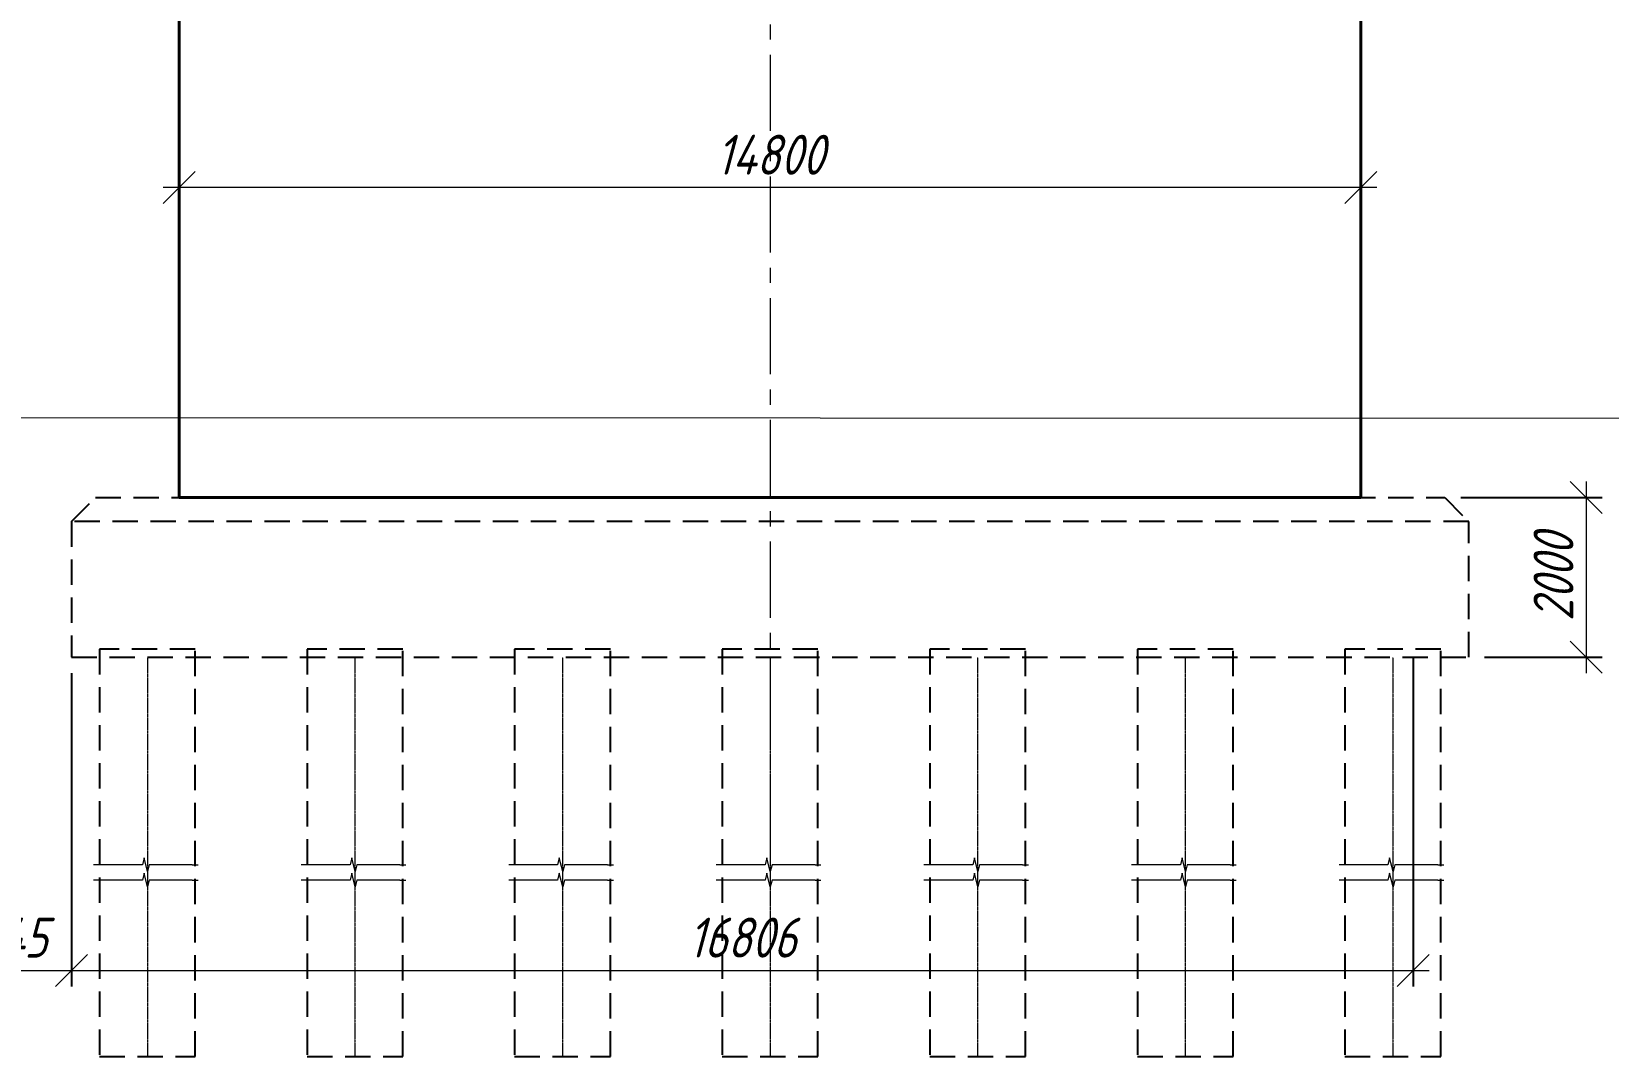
# Model space of a CAD drawing. Header units: millimetres. Extents: x 1864 to 10174863, y -4887456 to 5366151.
# Drawn here: x 8836228 to 8855980, y -6721 to 6112 of the extents above; entities that cross this region are included whole.
import ezdxf

# ---------------------------------------------------------------- set-up
doc = ezdxf.new("R2010")
doc.units = ezdxf.units.MM
for name, pattern in [('CENTER', [50.8, 31.75, -6.35, 6.35, -6.35]), ('невидимая', [9.525, 6.35, -3.175]), ('осевая', [2, 1.25, -0.25, 0.25, -0.25])]:
    doc.linetypes.add(name, pattern=pattern)
for name, color, linetype, lineweight in [('1-Бетон', 106, 'Continuous', 35), ('S-GRID', 1, 'CENTER', 20), ('S-OPOR', 2, 'Continuous', 40), ('ИС_Ось', 3, 'осевая', 18), ('ИС_Размер', 3, 'Continuous', 18), ('ИС_Тонкая', 3, 'Continuous', 18)]:
    doc.layers.add(name, color=color, linetype=linetype, lineweight=lineweight)
doc.layers.add('ИС_Невидимая', color=4, linetype='невидимая')
doc.styles.add('0', font='isocpeur.ttf', dxfattribs={"width": 0.8, "oblique": 15})
doc.linetypes.add('Земля', pattern='A,4.5,[130,ltypeshp.shx,S=3,R=-45,X=0,Y=-2.121],2.4,[130,ltypeshp.shx,S=3,R=-45,X=0,Y=-2.121],2.4,[130,ltypeshp.shx,S=3,R=-45,X=0,Y=-2.121],4.5', length=13.8)
doc.dimstyles.new('М200', dxfattribs={"dimscale": 200, "dimtxt": 2.5, "dimasz": 2, "dimexe": 1, "dimexo": 1, "dimgap": 0.8, "dimtad": 1, "dimdec": 0, "dimzin": 0, "dimdsep": 46, "dimtxsty": '0', "dimblk": 'OBLIQUE', "dimcen": 0.09, "dimdle": 1, "dimclrd": 256, "dimclre": 256, "dimclrt": 256, "dimadec": 4, "dimazin": 0, "dimtfac": 1, "dimtdec": 0, "dimtmove": 1, "dimatfit": 2, "dimfxl": 1, "dimtolj": 1, "dimtzin": 0, "dimlwd": -1, "dimarcsym": 0})

# ---------------------------------------------------------------- blocks, each defined once
blk = doc.blocks.new('_OBLIQUE')
at = {"color": 0, "linetype": 'ByBlock', "lineweight": -2}
blk.add_line((0.5, 0.5), (-0.5, -0.5), dxfattribs=at)
blk = doc.blocks.new('*D851')
at = {"layer": 'Defpoints', "color": 0, "linetype": 'Continuous', "transparency": 16777216}
for p in [(8838079, 4607), (8852879, 4350), (8838079, 4160)]:
    blk.add_point(p, dxfattribs=at)
at = {"layer": 'ИС_Размер', "lineweight": -2, "transparency": 16777216}
for p, q in [((8838079, 4407), (8838079, 3960)), ((8852879, 4150), (8852879, 3960))]:
    blk.add_line(p, q, dxfattribs=at)
at = {"layer": 'ИС_Размер', "transparency": 16777216}
blk.add_line((8853079, 4160), (8837879, 4160), dxfattribs=at)
at = {"layer": 'ИС_Размер', "linetype": 'Continuous', "transparency": 16777216, "xscale": 400, "yscale": 400, "zscale": 400, "rotation": 180}
blk.add_blockref('_OBLIQUE', (8838079, 4160), dxfattribs=at)
at = {"layer": 'ИС_Размер', "linetype": 'Continuous', "transparency": 16777216, "xscale": 400, "yscale": 400, "zscale": 400}
blk.add_blockref('_OBLIQUE', (8852879, 4160), dxfattribs=at)
at = {"layer": 'ИС_Размер', "linetype": 'Continuous', "transparency": 16777216, "insert": (8845479, 4570), "char_height": 500, "attachment_point": 5, "style": '0'}
blk.add_mtext('\\A1;14800', dxfattribs=at)
blk = doc.blocks.new('*D994')
at = {"layer": 'Defpoints', "color": 0, "linetype": 'Continuous', "transparency": 16777216}
for p in [(8853929, 278, 5778), (8854229, -1720, 5778), (8855701, -1720)]:
    blk.add_point(p, dxfattribs=at)
at = {"layer": 'ИС_Размер', "transparency": 16777216}
blk.add_line((8855701, 478), (8855701, -1920), dxfattribs=at)
at = {"layer": 'ИС_Размер', "lineweight": -2, "transparency": 16777216}
for p, q in [((8854129, 278), (8855901, 278)), ((8854429, -1720), (8855901, -1720))]:
    blk.add_line(p, q, dxfattribs=at)
at = {"layer": 'ИС_Размер', "linetype": 'Continuous', "transparency": 16777216, "xscale": 400, "yscale": 400, "zscale": 400}
for p, rotation in [((8855701, 278), 90), ((8855701, -1720), 270)]:
    blk.add_blockref('_OBLIQUE', p, dxfattribs=dict(at, rotation=rotation))
at = {"layer": 'ИС_Размер', "linetype": 'Continuous', "transparency": 16777216, "insert": (8855291, -721), "char_height": 500, "attachment_point": 5, "rotation": 90, "style": '0'}
blk.add_mtext('\\A1;2000', dxfattribs=at)
blk = doc.blocks.new('*D992')
at = {"layer": 'Defpoints', "color": 0, "linetype": 'Continuous', "transparency": 16777216}
for p in [(8835784, -1721), (8836730, -1721), (8836730, -5643)]:
    blk.add_point(p, dxfattribs=at)
at = {"layer": 'ИС_Размер', "lineweight": -2, "transparency": 16777216}
for p, q in [((8835784, -1921), (8835784, -5843)), ((8836730, -1921), (8836730, -5843))]:
    blk.add_line(p, q, dxfattribs=at)
at = {"layer": 'ИС_Размер', "transparency": 16777216}
blk.add_line((8835584, -5643), (8836930, -5643), dxfattribs=at)
at = {"layer": 'ИС_Размер', "linetype": 'Continuous', "transparency": 16777216, "xscale": 400, "yscale": 400, "zscale": 400, "rotation": 180}
blk.add_blockref('_OBLIQUE', (8835784, -5643), dxfattribs=at)
at = {"layer": 'ИС_Размер', "linetype": 'Continuous', "transparency": 16777216, "xscale": 400, "yscale": 400, "zscale": 400}
blk.add_blockref('_OBLIQUE', (8836730, -5643), dxfattribs=at)
at = {"layer": 'ИС_Размер', "linetype": 'Continuous', "transparency": 16777216, "insert": (8835984, -5233), "char_height": 500, "attachment_point": 5, "style": '0'}
blk.add_mtext('\\A1;945', dxfattribs=at)
blk = doc.blocks.new('*D993')
at = {"layer": 'Defpoints', "color": 0, "linetype": 'Continuous', "transparency": 16777216}
for p in [(8836730, -1721, 5778), (8853535, -1722, 5778), (8853535, -5643)]:
    blk.add_point(p, dxfattribs=at)
at = {"layer": 'ИС_Размер', "lineweight": -2, "transparency": 16777216}
for p, q in [((8836730, -1921), (8836730, -5843)), ((8853535, -1922), (8853535, -5843))]:
    blk.add_line(p, q, dxfattribs=at)
at = {"layer": 'ИС_Размер', "transparency": 16777216}
blk.add_line((8836530, -5643), (8853735, -5643), dxfattribs=at)
at = {"layer": 'ИС_Размер', "linetype": 'Continuous', "transparency": 16777216, "xscale": 400, "yscale": 400, "zscale": 400, "rotation": 180}
blk.add_blockref('_OBLIQUE', (8836730, -5643), dxfattribs=at)
at = {"layer": 'ИС_Размер', "linetype": 'Continuous', "transparency": 16777216, "xscale": 400, "yscale": 400, "zscale": 400}
blk.add_blockref('_OBLIQUE', (8853535, -5643), dxfattribs=at)
at = {"layer": 'ИС_Размер', "linetype": 'Continuous', "transparency": 16777216, "insert": (8845132, -5233), "char_height": 500, "attachment_point": 5, "style": '0'}
blk.add_mtext('\\A1;16806', dxfattribs=at)
blk = doc.blocks.new('*U955')
at = {"color": 0, "linetype": 'ByBlock', "lineweight": -2}
for p, q in [((21.87, 0), (0, 0)), ((47.23, 0), (25.37, 0)), ((47.23, 0), (50.23, 0)), ((0, 0), (-3, 0))]:
    blk.add_line(p, q, dxfattribs=at)
blk.add_lwpolyline([(25.37, 0), (24.49, -3.5), (22.74, 3.5), (21.87, 0)], dxfattribs=at)
blk = doc.blocks.new('*U956')
at = {"color": 0, "linetype": 'ByBlock', "lineweight": -2}
for p, q in [((21.87, 0), (0, 0)), ((47.23, 0), (25.37, 0)), ((47.23, 0), (50.23, 0)), ((0, 0), (-3, 0))]:
    blk.add_line(p, q, dxfattribs=at)
blk.add_lwpolyline([(25.37, 0), (24.49, -3.5), (22.74, 3.5), (21.87, 0)], dxfattribs=at)
blk = doc.blocks.new('*U988')
at = {"layer": 'ИС_Невидимая', "ltscale": 50}
blk.add_lwpolyline([(-618, 2550), (582, 2550), (582, -2550), (-618, -2550)], close=True, dxfattribs=at)
at = {"layer": 'ИС_Ось', "ltscale": 0.3}
blk.add_lwpolyline([(-18, 2450), (-18, -2550)], dxfattribs=at)
at = {"layer": 'ИС_Тонкая', "xscale": -24.62300410485155, "yscale": 24.62300410485155, "zscale": 24.62300410485155}
for name, p in [('*U955', (582, -150)), ('*U956', (582, -342))]:
    blk.add_blockref(name, p, dxfattribs=at)
blk = doc.blocks.new('*U989')
at = {"layer": '1-Бетон', "color": 0, "linetype": 'ByBlock', "lineweight": -2, "transparency": 16777216}
for p in [(0, 0), (2600, 0), (5200, 0), (7800, 0), (10400, 0), (13000, 0), (15600, 0)]:
    blk.add_blockref('*U988', p, dxfattribs=at)

msp = doc.modelspace()

# ---------------------------------------------------------------- linework, layer by layer
at = {"layer": 'S-GRID', "linetype": 'CENTER', "ltscale": 30}
msp.add_line((8845479.2, 16489.3, -5778.2), (8845479.2, -4168.9, -5778.2), dxfattribs=at)
at = {"layer": 'S-OPOR'}
for p, q in [((8838079.2, 5945.4, -5778.2), (8838079.2, 279, -5778.2)), ((8852879.2, 5945.4, -5778.2), (8852879.2, 278.4, -5778.2))]:
    msp.add_line(p, q, dxfattribs=at)
at = {"layer": 'S-OPOR', "elevation": -5778.2}
msp.add_lwpolyline([(8852879.1, 279.1), (8838079.1, 279.1), (8838079.4, 6279.2), (8852879.4, 6279.2)], close=True, dxfattribs=at)
at = {"layer": 'ИС_Невидимая', "ltscale": 50, "elevation": -5778.2}
for points in [[(8854229, -21.7), (8836729.3, -21), (8837028.9, 279), (8853929, 278.3)], [(8836729.6, -1720.9), (8854229.3, -1721.7), (8854229, -21.7), (8836729.3, -20.9)]]:
    msp.add_lwpolyline(points, close=True, dxfattribs=at)
at = {"layer": 'ИС_Невидимая', "ltscale": 0.3, "elevation": -5778.2}
msp.add_lwpolyline([(8853535.2, -1721.2), (8853535.2, -2721.2)], dxfattribs=at)
at = {"layer": 'ИС_Размер', "color": 3, "linetype": 'Земля', "ltscale": 0.5}
msp.add_line((8816720.6, 1290.7, -5778.2), (8858028, 1269.7, -5778.2), dxfattribs=at)

# ---------------------------------------------------------------- block references
at = {"layer": '1-Бетон', "xscale": -1}
msp.add_blockref('*U989', (8853260.8, -4170.9, -5778.2), dxfattribs=at)

# ---------------------------------------------------------------- dimensions: what is measured, and where the dimension line sits
at = {"layer": 'ИС_Размер', "linetype": 'Continuous'}
dim = msp.add_linear_dim(base=(8838079.3, 4159.9, -5778.2), p1=(8852879.3, 4350.3, -5778.2), p2=(8838079.3, 4607.4, -5778.2), angle=180, dimstyle='М200', dxfattribs=at)
dim.commit()
dim.dimension.update_dxf_attribs({"geometry": '*D851', "text_midpoint": (8845479.3, 4569.9, -5778.2)})
dim = msp.add_linear_dim(base=(8855701.5, -1720.5, -11556.3), p1=(8853929, 278.3, -5778.2), p2=(8854229.3, -1720.5, -5778.2), angle=90, dimstyle='М200', override={"dimrnd": 5}, dxfattribs=at)
dim.commit()
dim.dimension.update_dxf_attribs({"geometry": '*D994', "text_midpoint": (8855291.5, -721.1, -11556.3)})
dim = msp.add_linear_dim(base=(8836729.6, -5642.8, -5778.2), p1=(8835784.5, -1721.1, -5778.2), p2=(8836729.6, -1721.2, -5778.2), dimstyle='М200', dxfattribs=at)
dim.commit()
dim.dimension.update_dxf_attribs({"geometry": '*D992', "text_midpoint": (8835984.5, -5642.8, -5778.2), "dimtype": 160})
dim = msp.add_linear_dim(base=(8853535.2, -5642.8, -11556.3), p1=(8836729.6, -1721.2, -5778.2), p2=(8853535.2, -1721.7, -5778.2), dimstyle='М200', dxfattribs=at)
dim.commit()
dim.dimension.update_dxf_attribs({"geometry": '*D993', "text_midpoint": (8845132.4, -5232.8, -11556.3)})

doc.saveas('drawing.dxf')
